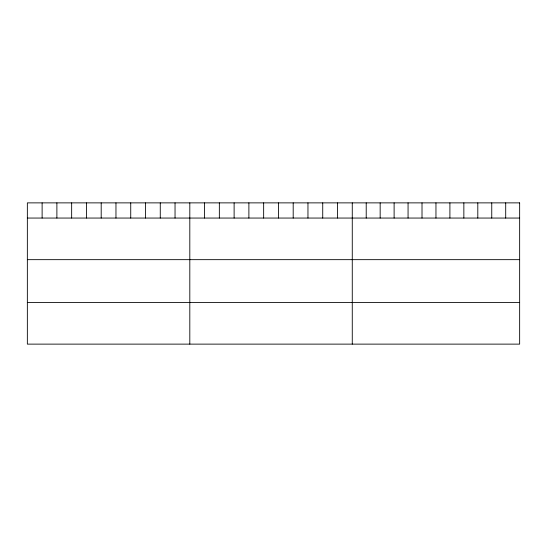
<?xml version="1.0" encoding="UTF-8"?>
<svg xmlns="http://www.w3.org/2000/svg" width="547" height="547" viewBox="0 0 547 547"><rect width="100%" height="100%" fill="white"/><g stroke="black" fill="none" stroke-linecap="round" stroke-linejoin="round"><path stroke-width="0.82" d="M27.35 218.055L519.65 218.055M27.35 259.661L519.65 259.661M27.35 302.525L519.65 302.525M505.702 202.875L505.702 218.055M491.753 202.875L491.753 218.055M477.804 202.875L477.804 218.055M463.856 202.875L463.856 218.055M449.907 202.875L449.907 218.055M435.959 202.875L435.959 218.055M422.011 202.875L422.011 218.055M408.062 202.875L408.062 218.055M394.113 202.875L394.113 218.055M380.165 202.875L380.165 218.055M366.216 202.875L366.216 218.055M352.268 202.875L352.268 344.125M337.499 202.875L337.499 218.055M322.73 202.875L322.73 218.055M307.961 202.875L307.961 218.055M293.192 202.875L293.192 218.055M278.423 202.875L278.423 218.055M263.654 202.875L263.654 218.055M248.885 202.875L248.885 218.055M234.116 202.875L234.116 218.055M219.347 202.875L219.347 218.055M204.578 202.875L204.578 218.055M189.809 202.875L189.809 344.125M175.04 202.875L175.04 218.055M160.271 202.875L160.271 218.055M145.502 202.875L145.502 218.055M130.733 202.875L130.733 218.055M115.964 202.875L115.964 218.055M101.195 202.875L101.195 218.055M86.426 202.875L86.426 218.055M71.657 202.875L71.657 218.055M56.888 202.875L56.888 218.055M42.119 202.875L42.119 218.055M519.65 202.875L27.35 202.875L27.35 344.125L519.65 344.125L519.65 202.875"/></g></svg>
